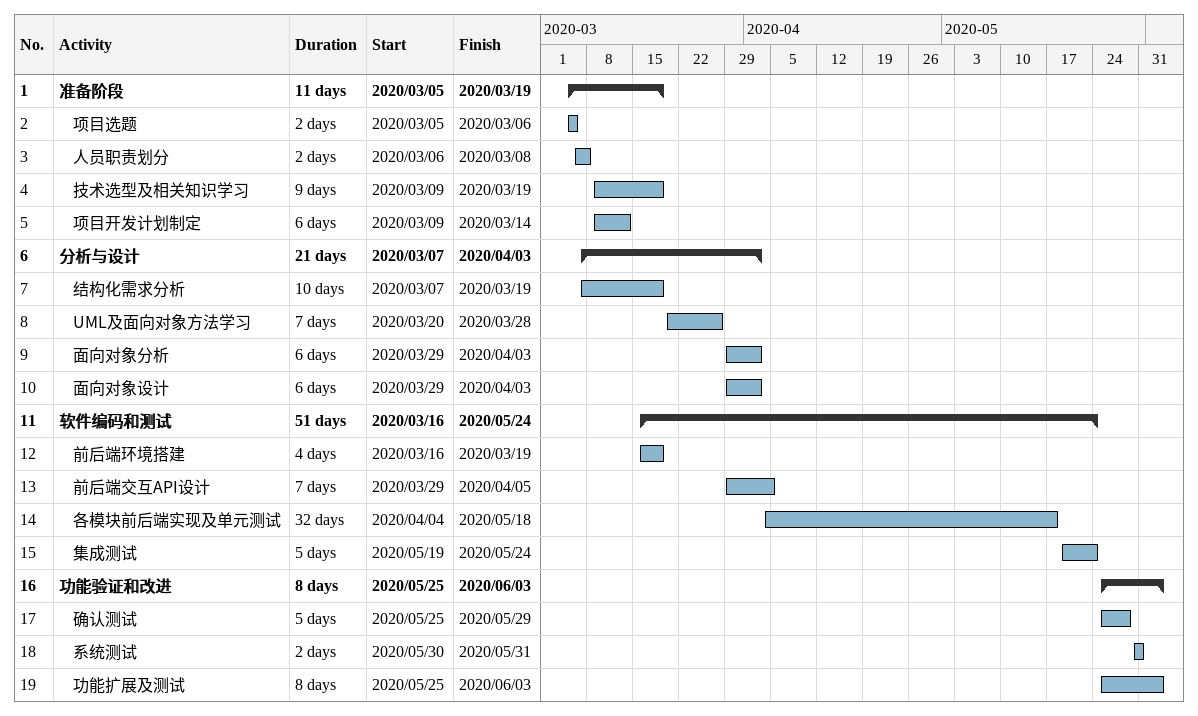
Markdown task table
| ID | Level | Task | Duration | Start | Finish |
|---|---|---|---|---|---|
| 1 | 1 | **准备阶段** | 11d | 2020-03-05 | 2020-03-19 |
| 2 | 2 | 项目选题 | 2d | 2020-03-05 | 2020-03-06 |
| 3 | 2 | 人员职责划分 | 2d | 2020-03-06 | 2020-03-08 |
| 4 | 2 | 技术选型及相关知识学习 | 9d | 2020-03-09 | 2020-03-19 |
| 5 | 2 | 项目开发计划制定 | 6d | 2020-03-09 | 2020-03-14 |
| 6 | 1 | **分析与设计** | 21d | 2020-03-07 | 2020-04-03 |
| 7 | 2 | 结构化需求分析 | 10d | 2020-03-07 | 2020-03-19 |
| 8 | 2 | UML及面向对象方法学习 | 7d | 2020-03-20 | 2020-03-28 |
| 9 | 2 | 面向对象分析 | 6d | 2020-03-29 | 2020-04-03 |
| 10 | 2 | 面向对象设计 | 6d | 2020-03-29 | 2020-04-03 |
| 11 | 1 | **软件编码和测试** | 51d | 2020-03-16 | 2020-05-24 |
| 12 | 2 | 前后端环境搭建 | 4d | 2020-03-16 | 2020-03-19 |
| 13 | 2 | 前后端交互API设计 | 7d | 2020-03-29 | 2020-04-05 |
| 14 | 2 | 各模块前后端实现及单元测试 | 32d | 2020-04-04 | 2020-05-18 |
| 15 | 2 | 集成测试 | 5d | 2020-05-19 | 2020-05-24 |
| 16 | 1 | **功能验证和改进** | 8d | 2020-05-25 | 2020-06-03 |
| 17 | 2 | 确认测试 | 5d | 2020-05-25 | 2020-05-29 |
| 18 | 2 | 系统测试 | 2d | 2020-05-30 | 2020-05-31 |
| 19 | 2 | 功能扩展及测试 | 8d | 2020-05-25 | 2020-06-03 |
